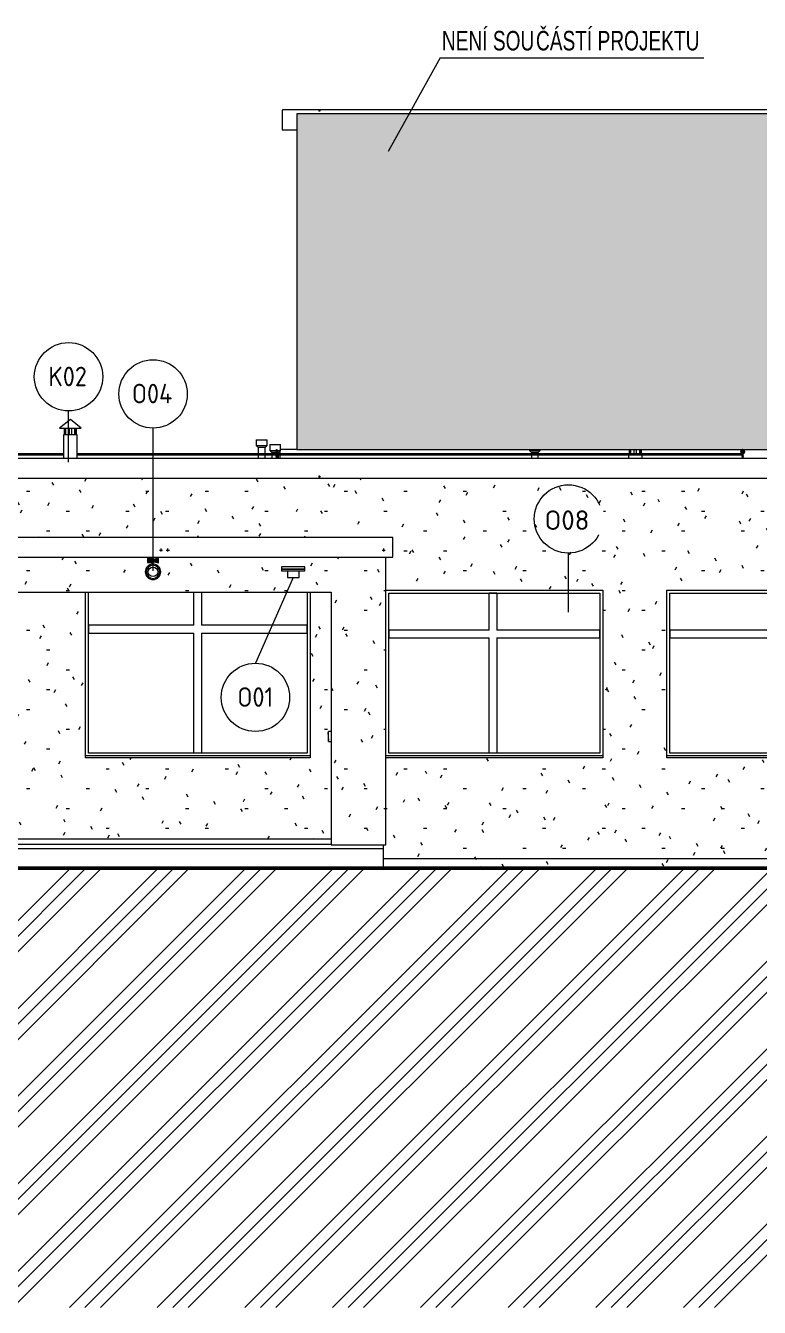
# Model space of a CAD drawing. Header units: millimetres. Extents: x -17526 to 472153, y -45352 to 20466.
# Drawn here: x 367185 to 374697, y -2470 to 10664 of the extents above; entities that cross this region are included whole.
import ezdxf

# ---------------------------------------------------------------- set-up
doc = ezdxf.new("R2010")
doc.units = ezdxf.units.MM
for name, color, linetype, lineweight in [('A-DETL', 90, 'Continuous', 9), ('A-DETL-GENF', 92, 'Continuous', 9), ('A-DETL-THIN', 151, 'Continuous', 9), ('A-DETL-WIDE', 214, 'Continuous', 50), ('A-FLOR', 192, 'Continuous', 9), ('A-FLOR-HRAL', 11, 'Continuous', 9), ('A-GENM', 13, 'Continuous', 9), ('A-GLAZ', 151, 'Continuous', 9), ('A-GLAZ-IDEN', 152, 'Continuous', 9), ('A-ROOF-IDEN', 132, 'Continuous', 9), ('A-ROOF-OTLN', 132, 'Continuous', 9), ('A-WALL', 113, 'Continuous', 9), ('A-WALL-PATT', 111, 'Continuous', 9), ('E-LITE-EQPM', 33, 'Continuous', 9), ('E-LITE-EQPM-IDEN', 33, 'Continuous', 9), ('E-POWR-CNTR', 130, 'Continuous', 9), ('E-POWR-DROP', 130, 'Continuous', 9), ('E-SERT', 181, 'Continuous', 9), ('E-SERT-IDEN', 181, 'Continuous', 9), ('G-ANNO-TEXT', 231, 'Continuous', 9), ('M-HVAC-CDFF', 50, 'Continuous', 9), ('Q-SPCQ', 91, 'Continuous', 9)]:
    doc.layers.add(name, color=color, linetype=linetype, lineweight=lineweight)
doc.styles.add('Arial_2', font='arial.ttf', dxfattribs={"width": 0.7, "height": 200})
doc.styles.add('ISOCPEUR', font='isocpeur.ttf', dxfattribs={"width": 0.9, "height": 200})
doc.styles.add('ISOCPEUR_2', font='isocpeur.ttf', dxfattribs={"height": 200})
pattern_1 = [(0, (337933.75, 0), (812.8, 203.2), [33.528, -576.072, 33.528, -576.072, -3251.2]), (0, (337933.75, 0), (812.8, 203.2), [-1219.2, 33.528, -1185.672, 33.528, -576.072, -1422.4]), (0, (337933.75, 0), (812.8, 203.2), [-3048, 33.528, -372.872, 33.528, -982.472]), (120, (338238.55, 101.6), (-582.3764, 602.3054), [33.528, -576.072, 33.528, -3827.272]), (120, (338238.55, 101.6), (-582.3764, 602.3054), [-643.128, -576.072, 33.528, -1185.672, -2032]), (120, (338238.55, 101.6), (-582.3764, 602.3054), [-2438.4, 33.528, -576.072, 33.528, -1388.872]), (120, (338238.55, 101.6), (-582.3764, 602.3054), [-3081.528, -372.872, 33.528, -982.472]), (240, (338340.15, 508), (-230.4236, -805.5054), [33.528, -576.072, 33.528, -576.072, -3251.2]), (240, (338340.15, 508), (-230.4236, -805.5054), [-1219.2, 33.528, -1185.672, 33.528, -576.072, -1422.4]), (240, (338340.15, 508), (-230.4236, -805.5054), [-3048, 33.528, -372.872, 33.528, -982.472])]

# ---------------------------------------------------------------- blocks, each defined once
blk = doc.blocks.new('OKNO_2k_nadsvetlik - OKNO_2k_nadsvetlik 2400 x 1850-V192-J-Nový')
at = {"layer": 'A-GLAZ'}
for p, q in [((5452, 3210), (5452, 4860)), ((6532, 4520), (6532, 4860)), ((6612, 4860), (6612, 4520)), ((7692, 4860), (7692, 3210)), ((6532, 4520), (5452, 4520)), ((5452, 4520), (5452, 4440)), ((7692, 4520), (6612, 4520)), ((7692, 4440), (7692, 4520)), ((5452, 4440), (6532, 4440)), ((6532, 3210), (6532, 4440)), ((6612, 4440), (6612, 3210)), ((6612, 4440), (7692, 4440)), ((7692, 3210), (5452, 3210)), ((6612, 3210), (6532, 3210))]:
    blk.add_line(p, q, dxfattribs=at)
blk = doc.blocks.new('parapet_ext - parapet_ext-1801991-J-Nový')
at = {"layer": 'Q-SPCQ'}
for p, q in [((23399, 3130), (23399, 3152)), ((25699, 3152), (23399, 3152)), ((25699, 3130), (23399, 3130)), ((25699, 3152), (25699, 3130))]:
    blk.add_line(p, q, dxfattribs=at)
blk = doc.blocks.new('OKNO_2k_nadsvetlik - OKNO_2k_nadsvetlik 2400 x 1800-2039437-J-Nový')
at = {"layer": 'A-GLAZ'}
for p, q in [((14404, 3210), (14404, 4850)), ((14404, 4850), (16644, 4850)), ((15484, 4470), (15484, 4850)), ((15564, 4850), (15484, 4850)), ((15564, 4850), (15564, 4470)), ((16644, 4850), (16644, 3210)), ((15484, 4470), (14404, 4470)), ((14404, 4470), (14404, 4390)), ((16644, 4470), (15564, 4470)), ((16644, 4390), (16644, 4470)), ((14404, 4390), (15484, 4390)), ((15484, 3210), (15484, 4390)), ((15564, 4390), (15564, 3210)), ((15564, 4390), (16644, 4390)), ((16644, 3210), (14404, 3210)), ((15564, 3210), (15484, 3210))]:
    blk.add_line(p, q, dxfattribs=at)
blk = doc.blocks.new('OKNO_2k_nadsvetlik - OKNO_2k_nadsvetlik 2320 x 1800-1972454-J-Nový')
at = {"layer": 'A-GLAZ', "color": 11}
for p, q in [((11530, 3210), (11530, 4850)), ((11530, 4850), (13690, 4850)), ((12555, 4470), (12555, 4850)), ((12635, 4850), (12555, 4850)), ((12635, 4850), (12635, 4470)), ((13690, 4850), (13690, 3210)), ((12555, 4470), (11530, 4470)), ((11530, 4470), (11530, 4390)), ((13690, 4470), (12635, 4470)), ((13690, 4390), (13690, 4470)), ((11530, 4390), (12555, 4390)), ((12555, 3210), (12555, 4390)), ((12635, 4390), (12635, 3210)), ((12635, 4390), (13690, 4390)), ((13690, 3210), (11530, 3210)), ((12635, 3210), (12555, 3210))]:
    blk.add_line(p, q, dxfattribs=at)
blk = doc.blocks.new('parapet_ext - parapet_ext-1802039-J-Nový')
at = {"layer": 'Q-SPCQ', "color": 11}
for p, q in [((13720, 3182), (11500, 3182)), ((13720, 3160), (11500, 3160)), ((13720, 3182), (13720, 3160))]:
    blk.add_line(p, q, dxfattribs=at)
blk = doc.blocks.new('Zábradlí - Záchytný systém kotva-V213-J-Nový')
at = {"layer": 'A-FLOR-HRAL'}
for p, q in [((10371, 6257), (10371, 6249)), ((10381, 6257), (10371, 6257)), ((10371, 6249), (10381, 6249)), ((10376, 6249), (10376, 6230)), ((10391, 6257), (10381, 6257)), ((10381, 6249), (10391, 6249)), ((10386, 6230), (10386, 6249)), ((10391, 6249), (10391, 6257))]:
    blk.add_line(p, q, dxfattribs=at)
at = {"layer": 'A-FLOR-HRAL', "flags": 128}
for points in [[(10377, 6316), (10377, 6316), (10377, 6316), (10377, 6316), (10377, 6316), (10377, 6317), (10377, 6317), (10377, 6317), (10377, 6317), (10377, 6317), (10377, 6317), (10377, 6317), (10377, 6318), (10377, 6318), (10377, 6318), (10378, 6318), (10378, 6318), (10378, 6318), (10378, 6318), (10378, 6319), (10378, 6319), (10378, 6319), (10378, 6319), (10378, 6319), (10379, 6319), (10379, 6319), (10379, 6319), (10379, 6319), (10379, 6319), (10379, 6319), (10379, 6319), (10380, 6320), (10380, 6320), (10380, 6320), (10380, 6320), (10380, 6320), (10380, 6320), (10380, 6320), (10381, 6320), (10381, 6320), (10381, 6320), (10381, 6320), (10381, 6320), (10381, 6320), (10382, 6320), (10382, 6320), (10382, 6320), (10382, 6320), (10382, 6320), (10382, 6319), (10383, 6319), (10383, 6319), (10383, 6319), (10383, 6319), (10383, 6319), (10383, 6319), (10383, 6319), (10383, 6319), (10384, 6319), (10384, 6319), (10384, 6318), (10384, 6318), (10384, 6318), (10384, 6318), (10384, 6318), (10384, 6318), (10384, 6318), (10384, 6318), (10384, 6317), (10385, 6317), (10385, 6317), (10385, 6317), (10385, 6317), (10385, 6317), (10385, 6316), (10385, 6316), (10385, 6316), (10385, 6316), (10385, 6316), (10385, 6316)], [(10377, 6316), (10377, 6316), (10377, 6316), (10377, 6316), (10377, 6316), (10377, 6315), (10377, 6315), (10377, 6315), (10377, 6315), (10377, 6315), (10377, 6314), (10377, 6314), (10377, 6314), (10377, 6314), (10377, 6313), (10377, 6313), (10377, 6312), (10377, 6312), (10377, 6312), (10377, 6311), (10377, 6311), (10377, 6310), (10377, 6310), (10377, 6309), (10377, 6309), (10377, 6308), (10377, 6307), (10377, 6307), (10377, 6306), (10377, 6306), (10377, 6305), (10377, 6304), (10377, 6304), (10377, 6303), (10377, 6302), (10377, 6302), (10377, 6301), (10377, 6300), (10377, 6300), (10377, 6299), (10377, 6299)], [(10377, 6299), (10377, 6300), (10377, 6300), (10377, 6301), (10377, 6302), (10377, 6302), (10377, 6303), (10377, 6304), (10377, 6304), (10377, 6305), (10377, 6305), (10377, 6306), (10377, 6307), (10377, 6307), (10377, 6308), (10377, 6308), (10377, 6309), (10377, 6309), (10377, 6310), (10377, 6310), (10377, 6311), (10377, 6311), (10377, 6312), (10377, 6312), (10377, 6313), (10377, 6313), (10377, 6313), (10377, 6314), (10377, 6314), (10377, 6314), (10377, 6315), (10377, 6315), (10377, 6315), (10377, 6315), (10377, 6315), (10377, 6316), (10377, 6316), (10377, 6316), (10377, 6316), (10377, 6316)], [(10385, 6316), (10385, 6316), (10385, 6316), (10385, 6316), (10385, 6316), (10385, 6315), (10385, 6315), (10385, 6315), (10385, 6315), (10385, 6315), (10385, 6314), (10385, 6314), (10385, 6314), (10385, 6314), (10385, 6313), (10385, 6313), (10385, 6312), (10385, 6312), (10385, 6312), (10385, 6311), (10385, 6311), (10385, 6310), (10385, 6310), (10385, 6309), (10385, 6309), (10385, 6308), (10385, 6307), (10385, 6307), (10385, 6306), (10385, 6306), (10385, 6305), (10385, 6304), (10385, 6304), (10385, 6303), (10385, 6302), (10385, 6302), (10385, 6301), (10385, 6300), (10385, 6300), (10385, 6299), (10385, 6299)], [(10385, 6299), (10385, 6300), (10385, 6300), (10385, 6301), (10385, 6302), (10385, 6302), (10385, 6303), (10385, 6304), (10385, 6304), (10385, 6305), (10385, 6305), (10385, 6306), (10385, 6307), (10385, 6307), (10385, 6308), (10385, 6308), (10385, 6309), (10385, 6309), (10385, 6310), (10385, 6310), (10385, 6311), (10385, 6311), (10385, 6312), (10385, 6312), (10385, 6313), (10385, 6313), (10385, 6313), (10385, 6314), (10385, 6314), (10385, 6314), (10385, 6315), (10385, 6315), (10385, 6315), (10385, 6315), (10385, 6315), (10385, 6316), (10385, 6316), (10385, 6316), (10385, 6316), (10385, 6316)], [(10377, 6282), (10377, 6282), (10377, 6282), (10377, 6282), (10377, 6282), (10377, 6282), (10377, 6282), (10377, 6283), (10377, 6283), (10377, 6283), (10377, 6283), (10377, 6284), (10377, 6284), (10377, 6284), (10377, 6285), (10377, 6285), (10377, 6285), (10377, 6286), (10377, 6286), (10377, 6287), (10377, 6287), (10377, 6288), (10377, 6288), (10377, 6289), (10377, 6289), (10377, 6290), (10377, 6290), (10377, 6291), (10377, 6291), (10377, 6292), (10377, 6293), (10377, 6293), (10377, 6294), (10377, 6295), (10377, 6295), (10377, 6296), (10377, 6297), (10377, 6297), (10377, 6298), (10377, 6299), (10377, 6299)], [(10377, 6299), (10377, 6298), (10377, 6297), (10377, 6297), (10377, 6296), (10377, 6295), (10377, 6295), (10377, 6294), (10377, 6294), (10377, 6293), (10377, 6292), (10377, 6292), (10377, 6291), (10377, 6290), (10377, 6290), (10377, 6289), (10377, 6289), (10377, 6288), (10377, 6288), (10377, 6287), (10377, 6287), (10377, 6286), (10377, 6286), (10377, 6285), (10377, 6285), (10377, 6285), (10377, 6284), (10377, 6284), (10377, 6284), (10377, 6283), (10377, 6283), (10377, 6283), (10377, 6283), (10377, 6282), (10377, 6282), (10377, 6282), (10377, 6282), (10377, 6282), (10377, 6282), (10377, 6282)], [(10385, 6282), (10385, 6282), (10385, 6282), (10385, 6281), (10385, 6281), (10385, 6281), (10385, 6281), (10385, 6281), (10385, 6281), (10385, 6281), (10385, 6280), (10384, 6280), (10384, 6280), (10384, 6280), (10384, 6280), (10384, 6280), (10384, 6280), (10384, 6279), (10384, 6279), (10384, 6279), (10384, 6279), (10384, 6279), (10383, 6279), (10383, 6279), (10383, 6279), (10383, 6279), (10383, 6278), (10383, 6278), (10383, 6278), (10382, 6278), (10382, 6278), (10382, 6278), (10382, 6278), (10382, 6278), (10382, 6278), (10382, 6278), (10381, 6278), (10381, 6278), (10381, 6278), (10381, 6278), (10381, 6278), (10381, 6278), (10380, 6278), (10380, 6278), (10380, 6278), (10380, 6278), (10380, 6278), (10380, 6278), (10379, 6278), (10379, 6278), (10379, 6278), (10379, 6278), (10379, 6278), (10379, 6279), (10379, 6279), (10378, 6279), (10378, 6279), (10378, 6279), (10378, 6279), (10378, 6279), (10378, 6279), (10378, 6279), (10378, 6279), (10378, 6280), (10377, 6280), (10377, 6280), (10377, 6280), (10377, 6280), (10377, 6280), (10377, 6280), (10377, 6281), (10377, 6281), (10377, 6281), (10377, 6281), (10377, 6281), (10377, 6281), (10377, 6282), (10377, 6282), (10377, 6282), (10377, 6282)], [(10385, 6282), (10385, 6282), (10385, 6282), (10385, 6282), (10385, 6282), (10385, 6282), (10385, 6282), (10385, 6283), (10385, 6283), (10385, 6283), (10385, 6283), (10385, 6284), (10385, 6284), (10385, 6284), (10385, 6285), (10385, 6285), (10385, 6285), (10385, 6286), (10385, 6286), (10385, 6287), (10385, 6287), (10385, 6288), (10385, 6288), (10385, 6289), (10385, 6289), (10385, 6290), (10385, 6290), (10385, 6291), (10385, 6291), (10385, 6292), (10385, 6293), (10385, 6293), (10385, 6294), (10385, 6295), (10385, 6295), (10385, 6296), (10385, 6297), (10385, 6297), (10385, 6298), (10385, 6299), (10385, 6299)], [(10385, 6299), (10385, 6298), (10385, 6297), (10385, 6297), (10385, 6296), (10385, 6295), (10385, 6295), (10385, 6294), (10385, 6294), (10385, 6293), (10385, 6292), (10385, 6292), (10385, 6291), (10385, 6290), (10385, 6290), (10385, 6289), (10385, 6289), (10385, 6288), (10385, 6288), (10385, 6287), (10385, 6287), (10385, 6286), (10385, 6286), (10385, 6285), (10385, 6285), (10385, 6285), (10385, 6284), (10385, 6284), (10385, 6284), (10385, 6283), (10385, 6283), (10385, 6283), (10385, 6283), (10385, 6282), (10385, 6282), (10385, 6282), (10385, 6282), (10385, 6282), (10385, 6282), (10385, 6282)]]:
    blk.add_lwpolyline(points, dxfattribs=at)
blk = doc.blocks.new('Zábradlí - Záchytný systém kotva-V214-J-Nový')
at = {"layer": 'A-FLOR-HRAL'}
for p, q in [((15141, 6257), (15141, 6249)), ((15142, 6257), (15141, 6257)), ((15141, 6249), (15142, 6249)), ((15161, 6249), (15161, 6257)), ((15161, 6257), (15161, 6257)), ((15161, 6249), (15161, 6249))]:
    blk.add_line(p, q, dxfattribs=at)
at = {"layer": 'A-FLOR-HRAL', "flags": 128}
for points in [[(15147, 6311), (15147, 6311), (15147, 6310), (15147, 6310), (15147, 6309), (15147, 6309), (15147, 6308), (15147, 6307), (15147, 6307), (15147, 6306), (15147, 6306), (15147, 6305), (15147, 6304), (15147, 6304), (15147, 6303), (15147, 6302), (15147, 6302), (15147, 6301), (15147, 6300), (15147, 6300), (15147, 6299), (15147, 6299)], [(15147, 6299), (15147, 6300), (15147, 6300), (15147, 6301), (15147, 6302), (15147, 6302), (15147, 6303), (15147, 6304), (15147, 6304), (15147, 6305), (15147, 6305), (15147, 6306), (15147, 6307), (15147, 6307), (15147, 6308), (15147, 6308), (15147, 6309), (15147, 6309), (15147, 6310), (15147, 6310), (15147, 6311)], [(15149, 6319), (15149, 6319), (15149, 6319), (15149, 6319), (15149, 6319), (15149, 6319), (15150, 6319), (15150, 6319), (15150, 6319), (15150, 6319), (15150, 6320), (15150, 6320), (15150, 6320), (15151, 6320), (15151, 6320), (15151, 6320), (15151, 6320), (15151, 6320), (15151, 6320), (15152, 6320), (15152, 6320), (15152, 6320), (15152, 6320), (15152, 6320), (15152, 6320), (15153, 6320), (15153, 6320), (15153, 6320), (15153, 6319), (15153, 6319), (15153, 6319), (15153, 6319)], [(15155, 6312), (15155, 6312), (15155, 6311), (15155, 6311), (15155, 6310), (15155, 6310), (15155, 6309), (15155, 6309), (15155, 6308), (15155, 6307), (15155, 6307), (15155, 6306), (15155, 6306), (15155, 6305), (15155, 6304), (15155, 6304), (15155, 6303), (15155, 6302), (15155, 6302), (15155, 6301), (15155, 6300), (15155, 6300), (15155, 6299), (15155, 6299)], [(15155, 6299), (15155, 6300), (15155, 6300), (15155, 6301), (15155, 6302), (15155, 6302), (15155, 6303), (15155, 6304), (15155, 6304), (15155, 6305), (15155, 6305), (15155, 6306), (15155, 6307), (15155, 6307), (15155, 6308), (15155, 6308), (15155, 6309), (15155, 6309), (15155, 6310), (15155, 6310), (15155, 6311), (15155, 6311), (15155, 6312), (15155, 6312)], [(15147, 6286), (15147, 6286), (15147, 6287), (15147, 6287), (15147, 6288), (15147, 6288), (15147, 6289), (15147, 6289), (15147, 6290), (15147, 6290), (15147, 6291), (15147, 6291), (15147, 6292), (15147, 6293), (15147, 6293), (15147, 6294), (15147, 6295), (15147, 6295), (15147, 6296), (15147, 6297), (15147, 6297), (15147, 6298), (15147, 6299), (15147, 6299)], [(15147, 6299), (15147, 6298), (15147, 6297), (15147, 6297), (15147, 6296), (15147, 6295), (15147, 6295), (15147, 6294), (15147, 6294), (15147, 6293), (15147, 6292), (15147, 6292), (15147, 6291), (15147, 6290), (15147, 6290), (15147, 6289), (15147, 6289), (15147, 6288), (15147, 6288), (15147, 6287), (15147, 6287), (15147, 6286), (15147, 6286), (15147, 6285)], [(15154, 6279), (15154, 6279), (15154, 6279), (15154, 6279), (15154, 6279), (15153, 6278), (15153, 6278), (15153, 6278), (15153, 6278), (15153, 6278), (15153, 6278), (15153, 6278), (15152, 6278), (15152, 6278), (15152, 6278), (15152, 6278), (15152, 6278), (15152, 6278), (15151, 6278), (15151, 6278), (15151, 6278), (15151, 6278), (15151, 6278), (15151, 6278), (15151, 6278), (15150, 6278), (15150, 6278), (15150, 6278), (15150, 6278), (15150, 6278), (15150, 6278), (15149, 6278)], [(15155, 6284), (15155, 6284), (15155, 6285), (15155, 6285), (15155, 6285), (15155, 6286), (15155, 6286), (15155, 6287), (15155, 6287), (15155, 6288), (15155, 6288), (15155, 6289), (15155, 6289), (15155, 6290), (15155, 6290), (15155, 6291), (15155, 6291), (15155, 6292), (15155, 6293), (15155, 6293), (15155, 6294), (15155, 6295), (15155, 6295), (15155, 6296), (15155, 6297), (15155, 6297), (15155, 6298), (15155, 6299), (15155, 6299)], [(15155, 6299), (15155, 6298), (15155, 6297), (15155, 6297), (15155, 6296), (15155, 6295), (15155, 6295), (15155, 6294), (15155, 6294), (15155, 6293), (15155, 6292), (15155, 6292), (15155, 6291), (15155, 6290), (15155, 6290), (15155, 6289), (15155, 6289), (15155, 6288), (15155, 6288), (15155, 6287), (15155, 6287), (15155, 6286), (15155, 6286), (15155, 6285), (15155, 6285), (15155, 6285), (15155, 6284), (15155, 6284)]]:
    blk.add_lwpolyline(points, dxfattribs=at)
blk = doc.blocks.new('Zábradlí - Záchytný systém kotva-V217-J-Nový')
at = {"layer": 'A-FLOR-HRAL'}
for p, q in [((15141, 6257), (15141, 6249)), ((15142, 6257), (15141, 6257)), ((15161, 6257), (15141, 6257)), ((15141, 6249), (15161, 6249)), ((15141, 6249), (15142, 6249)), ((15146, 6249), (15146, 6230)), ((15156, 6230), (15156, 6249)), ((15161, 6249), (15161, 6257)), ((15161, 6257), (15161, 6257)), ((15161, 6249), (15161, 6249))]:
    blk.add_line(p, q, dxfattribs=at)
at = {"layer": 'A-FLOR-HRAL', "flags": 128}
for points in [[(15172, 6299), (15172, 6300), (15172, 6301), (15172, 6301), (15172, 6302), (15172, 6303), (15172, 6304), (15171, 6305), (15171, 6305), (15171, 6306), (15171, 6307), (15170, 6308), (15170, 6308), (15170, 6309), (15169, 6310), (15169, 6311), (15168, 6311), (15168, 6312), (15167, 6313), (15167, 6313), (15166, 6314), (15165, 6314), (15165, 6315), (15164, 6315), (15163, 6316), (15163, 6316), (15162, 6317), (15161, 6317), (15160, 6318), (15160, 6318), (15159, 6318), (15158, 6319), (15157, 6319), (15157, 6319), (15156, 6319), (15155, 6319), (15154, 6320), (15153, 6320), (15152, 6320), (15152, 6320), (15151, 6320), (15150, 6320), (15149, 6320), (15148, 6320), (15147, 6319), (15147, 6319), (15146, 6319), (15145, 6319), (15144, 6318), (15143, 6318), (15143, 6318), (15142, 6317), (15141, 6317), (15140, 6317), (15140, 6316), (15139, 6316), (15138, 6315), (15138, 6315), (15137, 6314), (15137, 6314), (15136, 6313), (15135, 6312), (15135, 6312), (15134, 6311), (15134, 6310), (15133, 6310), (15133, 6309), (15133, 6308), (15132, 6307), (15132, 6307), (15132, 6306), (15131, 6305), (15131, 6304), (15131, 6303), (15131, 6303), (15131, 6302), (15131, 6301), (15131, 6300), (15130, 6299), (15130, 6299)], [(15138, 6299), (15138, 6299), (15139, 6300), (15139, 6300), (15139, 6301), (15139, 6301), (15139, 6302), (15139, 6302), (15139, 6303), (15139, 6303), (15139, 6304), (15140, 6304), (15140, 6305), (15140, 6305), (15140, 6306), (15141, 6306), (15141, 6307), (15141, 6307), (15142, 6307), (15142, 6308), (15142, 6308), (15143, 6308), (15143, 6309), (15144, 6309), (15144, 6309), (15144, 6310), (15145, 6310), (15145, 6310), (15146, 6310), (15146, 6311), (15147, 6311), (15147, 6311), (15148, 6311), (15148, 6311), (15149, 6311), (15149, 6312), (15150, 6312), (15150, 6312), (15151, 6312), (15151, 6312), (15152, 6312), (15152, 6312), (15153, 6312), (15153, 6312), (15154, 6312), (15154, 6311), (15155, 6311), (15155, 6311), (15156, 6311), (15156, 6311), (15157, 6311), (15157, 6310), (15158, 6310), (15158, 6310), (15159, 6310), (15159, 6309), (15159, 6309), (15160, 6309), (15160, 6308), (15161, 6308), (15161, 6308), (15161, 6307), (15162, 6307), (15162, 6306), (15162, 6306), (15162, 6305), (15163, 6305), (15163, 6305), (15163, 6304), (15163, 6304), (15164, 6303), (15164, 6303), (15164, 6302), (15164, 6302), (15164, 6301), (15164, 6301), (15164, 6300), (15164, 6300), (15164, 6299), (15164, 6299)], [(15130, 6299), (15130, 6298), (15131, 6297), (15131, 6296), (15131, 6296), (15131, 6295), (15131, 6294), (15131, 6293), (15132, 6292), (15132, 6291), (15132, 6291), (15132, 6290), (15133, 6289), (15133, 6288), (15134, 6288), (15134, 6287), (15135, 6286), (15135, 6286), (15136, 6285), (15136, 6284), (15137, 6284), (15137, 6283), (15138, 6283), (15139, 6282), (15139, 6282), (15140, 6281), (15141, 6281), (15142, 6280), (15142, 6280), (15143, 6280), (15144, 6279), (15145, 6279), (15145, 6279), (15146, 6279), (15147, 6278), (15148, 6278), (15149, 6278), (15149, 6278), (15150, 6278), (15151, 6278), (15152, 6278), (15153, 6278), (15154, 6278), (15154, 6278), (15155, 6278), (15156, 6278), (15157, 6279), (15158, 6279), (15159, 6279), (15159, 6279), (15160, 6280), (15161, 6280), (15162, 6281), (15162, 6281), (15163, 6281), (15164, 6282), (15164, 6282), (15165, 6283), (15166, 6284), (15166, 6284), (15167, 6285), (15167, 6285), (15168, 6286), (15168, 6287), (15169, 6287), (15169, 6288), (15170, 6289), (15170, 6290), (15170, 6290), (15171, 6291), (15171, 6292), (15171, 6293), (15172, 6293), (15172, 6294), (15172, 6295), (15172, 6296), (15172, 6297), (15172, 6298), (15172, 6298), (15172, 6299)], [(15164, 6299), (15164, 6298), (15164, 6298), (15164, 6297), (15164, 6297), (15164, 6296), (15164, 6296), (15164, 6295), (15164, 6295), (15163, 6294), (15163, 6294), (15163, 6293), (15163, 6293), (15163, 6292), (15162, 6292), (15162, 6292), (15162, 6291), (15161, 6291), (15161, 6290), (15161, 6290), (15160, 6290), (15160, 6289), (15160, 6289), (15159, 6289), (15159, 6288), (15158, 6288), (15158, 6288), (15157, 6287), (15157, 6287), (15157, 6287), (15156, 6287), (15156, 6287), (15155, 6286), (15155, 6286), (15154, 6286), (15154, 6286), (15153, 6286), (15153, 6286), (15152, 6286), (15152, 6286), (15151, 6286), (15150, 6286), (15150, 6286), (15149, 6286), (15149, 6286), (15148, 6286), (15148, 6286), (15147, 6287), (15147, 6287), (15146, 6287), (15146, 6287), (15146, 6287), (15145, 6288), (15145, 6288), (15144, 6288), (15144, 6288), (15143, 6289), (15143, 6289), (15143, 6289), (15142, 6290), (15142, 6290), (15142, 6291), (15141, 6291), (15141, 6291), (15141, 6292), (15140, 6292), (15140, 6293), (15140, 6293), (15140, 6294), (15139, 6294), (15139, 6295), (15139, 6295), (15139, 6296), (15139, 6296), (15139, 6297), (15139, 6297), (15139, 6298), (15138, 6298), (15138, 6299), (15138, 6299)]]:
    blk.add_lwpolyline(points, dxfattribs=at)
blk = doc.blocks.new('Zábradlí - Zábradlí-1224775-J-Nový')
for name in ['Zábradlí - Záchytný systém kotva-V213-J-Nový', 'Zábradlí - Záchytný systém kotva-V217-J-Nový', 'Zábradlí - Záchytný systém kotva-V214-J-Nový']:
    blk.add_blockref(name, (0, 0))
blk = doc.blocks.new('Typ horního madla - Horní madlo_Vnitřní_-1225290-J-Nový')
at = {"layer": 'A-FLOR-HRAL'}
for p, q in [((8198, 6275), (840, 6275)), ((840, 6265), (8198, 6265)), ((15151, 6275), (8338, 6275)), ((8338, 6265), (15151, 6265))]:
    blk.add_line(p, q, dxfattribs=at)
for points, knots in [([(15156, 6270), (15156, 6270), (15156, 6271), (15156, 6272), (15156, 6273), (15155, 6273), (15155, 6273), (15155, 6274), (15155, 6274), (15154, 6274), (15154, 6274), (15154, 6274), (15153, 6275), (15153, 6275), (15153, 6275), (15152, 6275), (15152, 6275), (15152, 6275), (15152, 6275), (15151, 6275)], [-1, -1, -1, -1, -0.9166667, -0.875, -0.8333333, -0.7916667, -0.7708333, -0.75, -0.7083333, -0.6875, -0.6666667, -0.6458333, -0.625, -0.6041667, -0.5833333, -0.5625, -0.5416667, -0.5208333, -0.5, -0.5, -0.5, -0.5]), ([(15151, 6265), (15152, 6265), (15152, 6265), (15152, 6265), (15152, 6265), (15153, 6265), (15153, 6265), (15153, 6265), (15154, 6266), (15154, 6266), (15154, 6266), (15155, 6266), (15155, 6266), (15155, 6267), (15155, 6267), (15156, 6267), (15156, 6268), (15156, 6269), (15156, 6270), (15156, 6270)], [-0.5, -0.5, -0.5, -0.5, -0.4791667, -0.4583333, -0.4375, -0.4166667, -0.3958333, -0.375, -0.3541667, -0.3333333, -0.3125, -0.2916667, -0.25, -0.2291667, -0.2083333, -0.1666667, -0.125, -0.0833333, 0, 0, 0, 0])]:
    blk.add_open_spline(points, degree=3, knots=knots, dxfattribs=at)
blk = doc.blocks.new('DSP_Kamera_nastěnná - Refer to Catalog-V208-J-Nový')
at = {"layer": 'E-SERT'}
blk.add_hatch(color=11, dxfattribs=at).paths.add_polyline_path([(74772, 4047), (74772, 4097), (74718, 4082), (74718, 4092), (74658, 4092), (74658, 4052), (74718, 4052), (74718, 4062)])
at = {"layer": 'E-SERT', "color": 11}
for p, q in [((74718, 4092), (74658, 4092)), ((74658, 4092), (74658, 4052)), ((74684, 4067), (74684, 4107)), ((74772, 4097), (74718, 4082)), ((74718, 4082), (74718, 4092)), ((74718, 4092), (74718, 4052)), ((74772, 4072), (74772, 4097)), ((74772, 4047), (74772, 4072)), ((74772, 4047), (74772, 4072)), ((74658, 4052), (74718, 4052)), ((74718, 4052), (74658, 4052)), ((74718, 4052), (74718, 4062)), ((74718, 4062), (74772, 4047)), ((74718, 4062), (74772, 4047))]:
    blk.add_line(p, q, dxfattribs=at)
blk.add_circle((74715, 3956), 48.3, dxfattribs=at)
for radius, start, end in [(79.4, 90, 270), (67.5, 90, 270), (79.4, 270, 90), (67.5, 270, 90)]:
    blk.add_arc((74715, 3956), radius, start, end, dxfattribs=at)
blk = doc.blocks.new('DPS_světlo_3 - DPS_světlo_3-1467537-J-Nový')
at = {"layer": 'E-LITE-EQPM', "color": 11}
for p, q in [((10430, 5119), (10430, 5094)), ((10670, 5119), (10430, 5119)), ((10430, 5094), (10670, 5094)), ((10430, 5094), (10430, 5079)), ((10670, 5094), (10430, 5094)), ((10430, 5079), (10670, 5079)), ((10490, 5079), (10490, 5008)), ((10490, 5008), (10610, 5008)), ((10610, 5008), (10610, 5079)), ((10670, 5094), (10670, 5119)), ((10670, 5079), (10670, 5094))]:
    blk.add_line(p, q, dxfattribs=at)
blk = doc.blocks.new('Komín5 - Komín5-1979406-J-Nový')
at = {"layer": 'M-HVAC-CDFF'}
for p, q in [((8268, 6627), (8158, 6540)), ((8378, 6540), (8268, 6627)), ((8158, 6540), (8378, 6540)), ((8198, 6470), (8198, 6230)), ((8338, 6470), (8198, 6470)), ((8207, 6470), (8207, 6540)), ((8217, 6540), (8217, 6470)), ((8221, 6470), (8221, 6540)), ((8258, 6470), (8258, 6540)), ((8278, 6540), (8278, 6470)), ((8314, 6470), (8314, 6540)), ((8318, 6470), (8318, 6540)), ((8328, 6540), (8328, 6470)), ((8338, 6230), (8338, 6470))]:
    blk.add_line(p, q, dxfattribs=at)
blk = doc.blocks.new('Komín5 - Komín5-V238-J-Nový')
at = {"layer": 'M-HVAC-CDFF'}
for p, q in [((13991, 6275), (13991, 6320)), ((14001, 6320), (14001, 6275)), ((14005, 6275), (14005, 6320)), ((14041, 6275), (14041, 6320)), ((14061, 6320), (14061, 6275)), ((14098, 6275), (14098, 6320)), ((14102, 6275), (14102, 6320)), ((14112, 6320), (14112, 6275)), ((13981, 6265), (13981, 6230)), ((14121, 6230), (14121, 6265))]:
    blk.add_line(p, q, dxfattribs=at)
blk = doc.blocks.new('Větrací_vyústka_střecha - Větrací_vyústka_střecha-1989516-J-Nový')
at = {"layer": 'M-HVAC-CDFF'}
for p, q in [((10309, 6371), (10309, 6311)), ((10309, 6371), (10420, 6371)), ((10309, 6311), (10330, 6290)), ((10309, 6311), (10377, 6311)), ((10385, 6311), (10420, 6311)), ((10400, 6290), (10420, 6311)), ((10420, 6311), (10420, 6371)), ((10330, 6290), (10330, 6275)), ((10377, 6290), (10330, 6290)), ((10330, 6265), (10330, 6230)), ((10400, 6290), (10386, 6290)), ((10400, 6275), (10400, 6290)), ((10400, 6230), (10400, 6265))]:
    blk.add_line(p, q, dxfattribs=at)
blk = doc.blocks.new('Větrací_vyústka_střecha - Větrací_vyústka_střecha-V241-J-Nový')
at = {"layer": 'M-HVAC-CDFF'}
for p, q in [((10171, 6421), (10171, 6361)), ((10171, 6421), (10282, 6421)), ((10171, 6361), (10191, 6340)), ((10171, 6361), (10282, 6361)), ((10191, 6340), (10191, 6275)), ((10261, 6340), (10191, 6340)), ((10261, 6340), (10282, 6361)), ((10261, 6275), (10261, 6340)), ((10282, 6361), (10282, 6421)), ((10191, 6265), (10191, 6230)), ((10261, 6230), (10261, 6265))]:
    blk.add_line(p, q, dxfattribs=at)
blk = doc.blocks.new('Větrací_vyústka_střecha - Větrací_vyústka_střecha-V242-J-Nový')
at = {"layer": 'M-HVAC-CDFF'}
for p, q in [((12967, 6320), (12967, 6311)), ((12967, 6311), (12988, 6290)), ((12967, 6311), (13078, 6311)), ((13058, 6290), (13078, 6311)), ((13078, 6311), (13078, 6320)), ((12988, 6290), (12988, 6275)), ((13058, 6290), (12988, 6290)), ((12988, 6265), (12988, 6230)), ((13058, 6275), (13058, 6290)), ((13058, 6230), (13058, 6265))]:
    blk.add_line(p, q, dxfattribs=at)
blk = doc.blocks.new('Vypínač_venkovní - Typ 1-2135111-J-Nový')
at = {"layer": 'A-GENM', "color": 11}
for p, q in [((10903, 3420), (10910, 3340)), ((10910, 3330), (10910, 3430)), ((10940, 3430), (10910, 3430)), ((10910, 3330), (10940, 3330))]:
    blk.add_line(p, q, dxfattribs=at)
blk.add_arc((10910, 3340), 80, 90, 95, dxfattribs=at)
blk = doc.blocks.new('Popiska zabezpečovací zařízení - Popiska okna_Bublina-1427579-J-Nový')
at = {"layer": 'E-SERT-IDEN'}
blk.add_circle((9115, 6890), 350, dxfattribs=at)
blk = doc.blocks.new('Popiska zakončení střešního pláště - Popiska okna_Bublina-1463073-J-Nový')
at = {"layer": 'A-ROOF-IDEN'}
blk.add_circle((74231, 10540), 350, dxfattribs=at)
blk = doc.blocks.new('Popiska osvětlovací tělesa - Popiska okna_Bublina-1426969-J-Nový')
at = {"layer": 'E-LITE-EQPM-IDEN'}
blk.add_circle((-2273, 4277), 350, dxfattribs=at)
blk = doc.blocks.new('Popisek okna_oznaceni - Popisek okna_oznaceni-1865439-J-Nový')
at = {"layer": 'A-GLAZ-IDEN'}
blk.add_circle((17654, 7512), 350, dxfattribs=at)

msp = doc.modelspace()

# ---------------------------------------------------------------- hatches: boundary and pattern name
at = {"layer": 'A-DETL-GENF'}
msp.add_hatch(color=9, dxfattribs=at).paths.add_polyline_path([(369962, 6320), (375729, 6320), (375729, 9570), (388763, 9570), (388763, 9760), (369962, 9760), (369962, 6405)])
h = msp.add_hatch(dxfattribs=at)
h.set_pattern_fill('FP_144', style=0, pattern_type=2)
h.set_pattern_definition([(45, (337933.75, 0), (-449.0128, 449.0128), []), (45, (338092.5, 0), (0, 898.0256), []), (45, (337775, 0), (0, 898.0256), [])])
h.paths.add_polyline_path([(459233, -2470), (459233, 330), (442939, 331), (437663, 533), (425671, 497), (412783, 497), (412783, 697), (410583, 697), (410110, 826), (405618, 1230), (403840, 1421), (400840, 1421), (400482, 1779), (386582, 1779), (381885, 1943), (376881, 2030), (361515, 2030), (360736, 2114), (357996, 2114), (357996, 2274), (355323, 1927), (355323, -2470), (458688, -2470)])
at = {"layer": 'A-WALL-PATT'}
h = msp.add_hatch(dxfattribs=at)
h.set_pattern_fill('FP_135', color=11, style=0, pattern_type=2)
h.set_pattern_definition(pattern_1)
h.paths.add_polyline_path([(357919, 2264), (357959, 2270), (357959, 5216), (357920, 5216), (357919, 5216), (357919, 2274)])
h.paths.add_polyline_path([(368569, 2330), (370314, 2330), (370314, 3330), (370284, 3330), (370284, 3340), (370277, 3420), (370284, 3420), (370284, 3430), (370314, 3430), (370314, 4860), (370097, 4860), (370097, 3160), (367797, 3160), (367797, 4860), (367097, 4860), (367097, 3160), (364797, 3160), (364797, 4860), (364184, 4860), (364184, 2330), (367694, 2330)])
h.paths.add_polyline_path([(357919, 5418), (357922, 5420), (357924, 5420), (370594, 5420), (370594, 6026), (357919, 6026), (357919, 5419)])
h = msp.add_hatch(dxfattribs=at)
h.set_pattern_fill('FP_135', color=11, style=0, pattern_type=2)
h.set_pattern_definition(pattern_1)
h.paths.add_polyline_path([(370844, 2130), (376724, 2130), (376724, 6026), (370594, 6026), (370594, 5420), (370943, 5419), (370945, 5417), (370946, 5414), (370945, 5219), (370943, 5216), (370939, 5216), (370874, 5216), (370874, 4880), (373094, 4880), (373094, 3160), (370874, 3160), (370874, 2270), (370844, 2270), (370844, 2219)])
h.paths.add_polyline_path([(377079, 2130), (377079, 6026), (376734, 6026), (376734, 2130), (376881, 2130)])
h.paths.add_polyline_path([(374475, 3160), (373749, 3160), (373749, 4880), (376049, 4880), (376049, 3160), (374693, 3160)])
h.paths.add_polyline_path([(376893, 5271), (376887, 5272), (376885, 5274), (376882, 5280), (376885, 5286), (376889, 5289), (376893, 5288), (376895, 5288), (376900, 5282), (376899, 5276)])
h = msp.add_hatch(dxfattribs=at)
h.set_pattern_fill('FP_135', color=11, style=0, pattern_type=2)
h.set_pattern_definition(pattern_1)
h.paths.add_polyline_path([(370844, 2270), (370874, 2271), (370874, 5216), (357959, 5216), (357959, 2270), (357968, 2271), (357996, 2274), (357996, 2271), (358469, 2271), (358469, 4860), (370314, 4860), (370314, 2271), (370844, 2271)])
h.paths.add_polyline_path([(368489, 4988), (368469, 4991), (368449, 4998), (368433, 5011), (368420, 5028), (368412, 5047), (368410, 5067), (368412, 5088), (368422, 5108), (368433, 5123), (368449, 5136), (368469, 5144), (368489, 5147), (368510, 5144), (368529, 5136), (368548, 5120), (368558, 5107), (368566, 5088), (368569, 5067), (368566, 5047), (368557, 5026), (368545, 5011), (368529, 4998), (368510, 4991)])
h.paths.add_polyline_path([(363957, 5007), (363949, 5007), (363949, 5079), (363889, 5079), (363889, 5118), (364129, 5118), (364129, 5079), (364069, 5079), (364069, 5007), (363967, 5007)])
h.paths.add_polyline_path([(369866, 5008), (369864, 5008), (369864, 5079), (369804, 5079), (369804, 5119), (370044, 5119), (370044, 5079), (369984, 5079), (369984, 5008), (369872, 5008)])
h.paths.add_polyline_path([(358252, 5008), (358149, 5008), (358149, 5079), (358089, 5079), (358089, 5119), (358329, 5119), (358329, 5079), (358269, 5079), (358269, 5008), (358261, 5008)])
h.paths.add_polyline_path([(368546, 5159), (368492, 5174), (368492, 5164), (368432, 5164), (368432, 5204), (368492, 5204), (368492, 5194), (368546, 5209), (368546, 5174)])
h = msp.add_hatch(dxfattribs=at)
h.set_pattern_fill('FP_135', color=11, style=0, pattern_type=2)
h.set_pattern_definition(pattern_1)
h.paths.add_polyline_path([(377021, 2028), (377021, 2130), (376734, 2130), (376734, 2030), (376886, 2030)])
h.paths.add_polyline_path([(371193, 2030), (376724, 2030), (376724, 2130), (370844, 2130), (370844, 2030)])
at = {"layer": 'E-POWR-DROP'}
for points in [[(370194, 9790), (370196, 9791), (370198, 9793), (370199, 9796), (370196, 9799), (370193, 9800), (370190, 9799), (370189, 9795), (370190, 9791), (370193, 9790)], [(370194, 6040), (370196, 6041), (370198, 6042), (370199, 6046), (370196, 6049), (370193, 6050), (370190, 6049), (370189, 6045), (370190, 6041), (370193, 6040)], [(368573, 5281), (368579, 5286), (368580, 5288), (368580, 5292), (368575, 5298), (368569, 5299), (368565, 5296), (368562, 5290), (368565, 5284), (368569, 5282), (368571, 5282)], [(368643, 5281), (368649, 5286), (368650, 5288), (368650, 5292), (368645, 5298), (368639, 5299), (368635, 5296), (368632, 5290), (368635, 5284), (368637, 5282), (368641, 5282)], [(370853, 5281), (370859, 5286), (370860, 5288), (370860, 5292), (370855, 5298), (370849, 5299), (370845, 5296), (370842, 5290), (370845, 5284), (370847, 5282), (370851, 5282)]]:
    msp.add_hatch(color=256, dxfattribs=at).paths.add_polyline_path(points)

# ---------------------------------------------------------------- linework, layer by layer
at = {"layer": 'A-DETL'}
for q in [(370896, 9374), (374129, 10336)]:
    msp.add_line((371429, 10336), q, dxfattribs=at)
at = {"layer": 'A-DETL-THIN'}
for p, q in [((388763, 9760), (369962, 9760)), ((369962, 9760), (369962, 6320)), ((369962, 6320), (375729, 6320))]:
    msp.add_line(p, q, dxfattribs=at)
at = {"layer": 'A-DETL-WIDE'}
for p, q in [((368015, 2030), (361515, 2030)), ((370735, 2030), (368015, 2030)), ((376086, 2030), (370735, 2030))]:
    msp.add_line(p, q, dxfattribs=at)
at = {"layer": 'A-FLOR'}
for p, q in [((358469, 2330), (370314, 2330)), ((358469, 2277), (370314, 2277)), ((370844, 2271), (370844, 2030)), ((370844, 2230), (357996, 2230))]:
    msp.add_line(p, q, dxfattribs=at)
at = {"layer": 'A-GLAZ-IDEN'}
msp.add_line((372742, 4653), (372742, 5258), dxfattribs=at)
at = {"layer": 'A-ROOF-IDEN'}
msp.add_line((367624, 6190), (367624, 6716), dxfattribs=at)
at = {"layer": 'A-ROOF-OTLN'}
for p, q in [((369812, 9794), (369812, 9602)), ((370193, 9800), (369818, 9800)), ((375441, 9800), (370194, 9800)), ((369818, 9596), (369962, 9596))]:
    msp.add_line(p, q, dxfattribs=at)
at = {"layer": 'A-ROOF-OTLN', "color": 11}
for p, q in [((377115, 6230), (357675, 6230)), ((357675, 6026), (376724, 6026)), ((370940, 5420), (357923, 5420)), ((370946, 5222), (370946, 5414)), ((357923, 5216), (370940, 5216))]:
    msp.add_line(p, q, dxfattribs=at)
at = {"layer": 'A-ROOF-OTLN'}
for points, knots in [([(369818, 9800), (369817, 9800), (369817, 9800), (369817, 9800), (369816, 9800), (369816, 9800), (369816, 9800), (369815, 9799), (369815, 9799), (369815, 9799), (369814, 9799), (369814, 9799), (369813, 9798), (369813, 9798), (369813, 9797), (369812, 9797), (369812, 9796), (369812, 9795), (369812, 9794), (369812, 9794)], [-0.75, -0.75, -0.75, -0.75, -0.71875, -0.6875, -0.65625, -0.625, -0.59375, -0.5625, -0.53125, -0.5, -0.46875, -0.4375, -0.375, -0.34375, -0.3125, -0.25, -0.1875, -0.125, 0, 0, 0, 0]), ([(369812, 9602), (369812, 9601), (369812, 9600), (369812, 9599), (369812, 9599), (369813, 9598), (369813, 9597), (369814, 9597), (369814, 9597), (369814, 9597), (369815, 9596), (369815, 9596), (369815, 9596), (369816, 9596), (369816, 9596), (369816, 9596), (369817, 9596), (369817, 9596), (369817, 9596), (369818, 9596)], [-1, -1, -1, -1, -0.8888889, -0.8333333, -0.7777778, -0.7222222, -0.6666667, -0.6388889, -0.6111111, -0.5833333, -0.5555556, -0.5277778, -0.5, -0.4722222, -0.4444444, -0.4166667, -0.3888889, -0.3611111, -0.3333333, -0.3333333, -0.3333333, -0.3333333])]:
    msp.add_open_spline(points, degree=3, knots=knots, dxfattribs=at)
at = {"layer": 'A-ROOF-OTLN', "color": 11}
for points, knots in [([(370946, 5414), (370946, 5414), (370946, 5415), (370946, 5416), (370945, 5417), (370945, 5417), (370945, 5418), (370944, 5418), (370944, 5419), (370943, 5419), (370943, 5419), (370942, 5419), (370942, 5420), (370942, 5420), (370941, 5420), (370941, 5420), (370941, 5420), (370940, 5420), (370940, 5420)], [0, 0, 0, 0, 0.125, 0.1875, 0.25, 0.3125, 0.34375, 0.375, 0.4375, 0.5, 0.53125, 0.5625, 0.59375, 0.625, 0.65625, 0.6875, 0.71875, 0.75, 0.75, 0.75, 0.75]), ([(370940, 5216), (370940, 5216), (370941, 5216), (370941, 5216), (370941, 5216), (370942, 5216), (370942, 5216), (370942, 5216), (370943, 5216), (370943, 5216), (370943, 5217), (370944, 5217), (370944, 5217), (370945, 5218), (370945, 5218), (370945, 5219), (370946, 5219), (370946, 5220), (370946, 5221), (370946, 5222)], [0.3333333, 0.3333333, 0.3333333, 0.3333333, 0.3611111, 0.3888889, 0.4166667, 0.4444444, 0.4722222, 0.5, 0.5277778, 0.5555556, 0.5833333, 0.6111111, 0.6666667, 0.6944444, 0.7222222, 0.7777778, 0.8333333, 0.8888889, 1, 1, 1, 1])]:
    msp.add_open_spline(points, degree=3, knots=knots, dxfattribs=at)
at = {"layer": 'A-WALL'}
for p, q in [((369962, 6320), (369795, 6320)), ((369787, 6302), (369787, 6275)), ((369787, 6265), (369787, 6230))]:
    msp.add_line(p, q, dxfattribs=at)
at = {"layer": 'A-WALL', "color": 11}
for p, q in [((370874, 2270), (370874, 5216)), ((358469, 4860), (370314, 4860)), ((367797, 3182), (367797, 4860)), ((370097, 4860), (370097, 3182)), ((370314, 4860), (370314, 2271)), ((370874, 4880), (373094, 4880)), ((373094, 4880), (373094, 3182)), ((373749, 3182), (373749, 4880)), ((373749, 4880), (376049, 4880)), ((370314, 2271), (370844, 2271)), ((370844, 2270), (370874, 2270)), ((370844, 2130), (376724, 2130))]:
    msp.add_line(p, q, dxfattribs=at)
at = {"layer": 'E-LITE-EQPM-IDEN'}
msp.add_line((369924, 5008), (369538, 4131), dxfattribs=at)
at = {"layer": 'E-POWR-CNTR'}
for p, q in [((370184, 9795), (370204, 9795)), ((370194, 9785), (370194, 9805)), ((370184, 6045), (370204, 6045)), ((370194, 6035), (370194, 6055)), ((368555, 5290), (368587, 5290)), ((368571, 5274), (368571, 5306)), ((368625, 5290), (368657, 5290)), ((368641, 5274), (368641, 5306)), ((370835, 5290), (370867, 5290)), ((370851, 5274), (370851, 5306))]:
    msp.add_line(p, q, dxfattribs=at)
at = {"layer": 'E-SERT-IDEN'}
msp.add_line((368489, 5078), (368489, 6540), dxfattribs=at)

# ---------------------------------------------------------------- block references
at = {"layer": 'A-FLOR-HRAL'}
for name in ['Zábradlí - Zábradlí-1224775-J-Nový', 'Typ horního madla - Horní madlo_Vnitřní_-1225290-J-Nový']:
    msp.add_blockref(name, (359375, 0), dxfattribs=at)
at = {"layer": 'A-GENM', "color": 11}
msp.add_blockref('Vypínač_venkovní - Typ 1-2135111-J-Nový', (359375, 0), dxfattribs=at)
at = {"layer": 'A-GLAZ'}
for name, p in [('OKNO_2k_nadsvetlik - OKNO_2k_nadsvetlik 2400 x 1850-V192-J-Nový', (362375, 0)), ('OKNO_2k_nadsvetlik - OKNO_2k_nadsvetlik 2400 x 1800-2039437-J-Nový', (359375, 0))]:
    msp.add_blockref(name, p, dxfattribs=at)
at = {"layer": 'A-GLAZ', "color": 11}
msp.add_blockref('OKNO_2k_nadsvetlik - OKNO_2k_nadsvetlik 2320 x 1800-1972454-J-Nový', (359375, 0), dxfattribs=at)
at = {"layer": 'A-GLAZ-IDEN'}
msp.add_blockref('Popisek okna_oznaceni - Popisek okna_oznaceni-1865439-J-Nový', (355088, -1903), dxfattribs=at)
at = {"layer": 'A-ROOF-IDEN'}
msp.add_blockref('Popiska zakončení střešního pláště - Popiska okna_Bublina-1463073-J-Nový', (293393, -3474), dxfattribs=at)
at = {"layer": 'E-LITE-EQPM', "color": 11}
msp.add_blockref('DPS_světlo_3 - DPS_světlo_3-1467537-J-Nový', (359375, 0), dxfattribs=at)
at = {"layer": 'E-LITE-EQPM-IDEN'}
msp.add_blockref('Popiska osvětlovací tělesa - Popiska okna_Bublina-1426969-J-Nový', (371811, -496), dxfattribs=at)
at = {"layer": 'E-SERT', "color": 11}
msp.add_blockref('DSP_Kamera_nastěnná - Refer to Catalog-V208-J-Nový', (293774, 1111), dxfattribs=at)
at = {"layer": 'E-SERT-IDEN'}
msp.add_blockref('Popiska zabezpečovací zařízení - Popiska okna_Bublina-1427579-J-Nový', (359375, 0), dxfattribs=at)
at = {"layer": 'M-HVAC-CDFF'}
for name in ['Komín5 - Komín5-1979406-J-Nový', 'Větrací_vyústka_střecha - Větrací_vyústka_střecha-V241-J-Nový', 'Větrací_vyústka_střecha - Větrací_vyústka_střecha-1989516-J-Nový', 'Větrací_vyústka_střecha - Větrací_vyústka_střecha-V242-J-Nový', 'Komín5 - Komín5-V238-J-Nový']:
    msp.add_blockref(name, (359375, 0), dxfattribs=at)
at = {"layer": 'Q-SPCQ'}
for p in [(344398, 30), (350350, 30)]:
    msp.add_blockref('parapet_ext - parapet_ext-1801991-J-Nový', p, dxfattribs=at)
at = {"layer": 'Q-SPCQ', "color": 11}
msp.add_blockref('parapet_ext - parapet_ext-1802039-J-Nový', (359375, 0), dxfattribs=at)

# ---------------------------------------------------------------- texts
at = {"layer": 'A-ROOF-IDEN', "insert": (367417, 7169), "char_height": 200, "width": 497.85, "attachment_point": 1, "style": 'ISOCPEUR'}
msp.add_mtext('K02', dxfattribs=at)
at = {"layer": 'E-LITE-EQPM-IDEN', "insert": (369352, 3884), "char_height": 200, "width": 447.34, "attachment_point": 1, "style": 'ISOCPEUR'}
msp.add_mtext('O01', dxfattribs=at)
at = {"layer": 'E-SERT-IDEN', "insert": (368273, 6994), "char_height": 200, "width": 519.49, "attachment_point": 1, "style": 'ISOCPEUR'}
msp.add_mtext('O04', dxfattribs=at)
at = {"layer": 'G-ANNO-TEXT', "color": 7, "lineweight": 25, "char_height": 200, "attachment_point": 1, "style": 'Arial_2'}
for s, insert, width in [('NENÍ SOU', (371447, 10610), 1167.26), ('ČÁSTÍ PROJEKTU', (372410, 10610), 2070.76)]:
    msp.add_mtext(s, dxfattribs=dict(at, insert=insert, width=width))

# ---------------------------------------------------------------- next in the draw order: texts
at = {"layer": 'A-GLAZ-IDEN', "insert": (372497, 5697), "char_height": 200, "width": 553.16, "attachment_point": 1, "style": 'ISOCPEUR_2', "bg_fill": 3, "box_fill_scale": 1.25, "bg_fill_color": 256, "bg_fill_true_color": 13158600, "bg_fill_transparency": 0}
msp.add_mtext('O08', dxfattribs=at)

doc.saveas('drawing.dxf')
